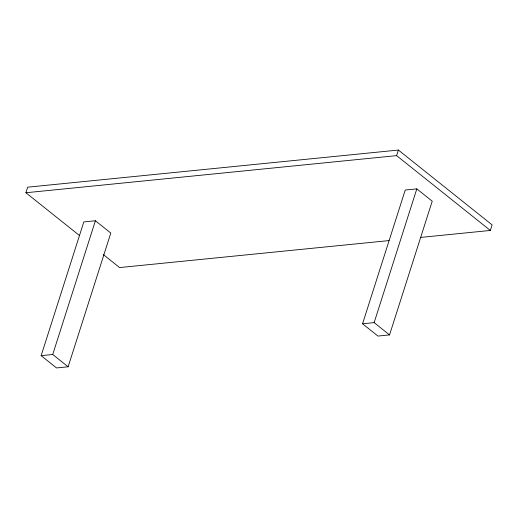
<?xml version="1.0" encoding="UTF-8"?>
<svg xmlns="http://www.w3.org/2000/svg" width="518" height="518" viewBox="0 0 518 518"><rect width="100%" height="100%" fill="white"/><g stroke="black" fill="none" stroke-linecap="round" stroke-linejoin="round"><path stroke-width="0.78" d="M79.358 235.431L25.9 192.748L27.681 187.179L398.394 150.052L492.1 224.87L490.319 230.445L420.363 237.451M41.142 355.652L83.825 221.918L95.409 220.752L110.807 233.048L68.123 366.789L56.54 367.948L41.142 355.652L52.726 354.493L68.123 366.789M52.726 354.493L95.409 220.752M25.9 192.748L396.613 155.627L398.394 150.052M362.561 323.782L405.238 190.041L416.822 188.882L432.226 201.178L389.542 334.913L377.959 336.072L362.561 323.782L374.145 322.617L389.542 334.913M374.145 322.617L416.822 188.882M388.999 240.592L119.606 267.566L103.257 254.513M396.613 155.627L490.319 230.445"/></g></svg>
